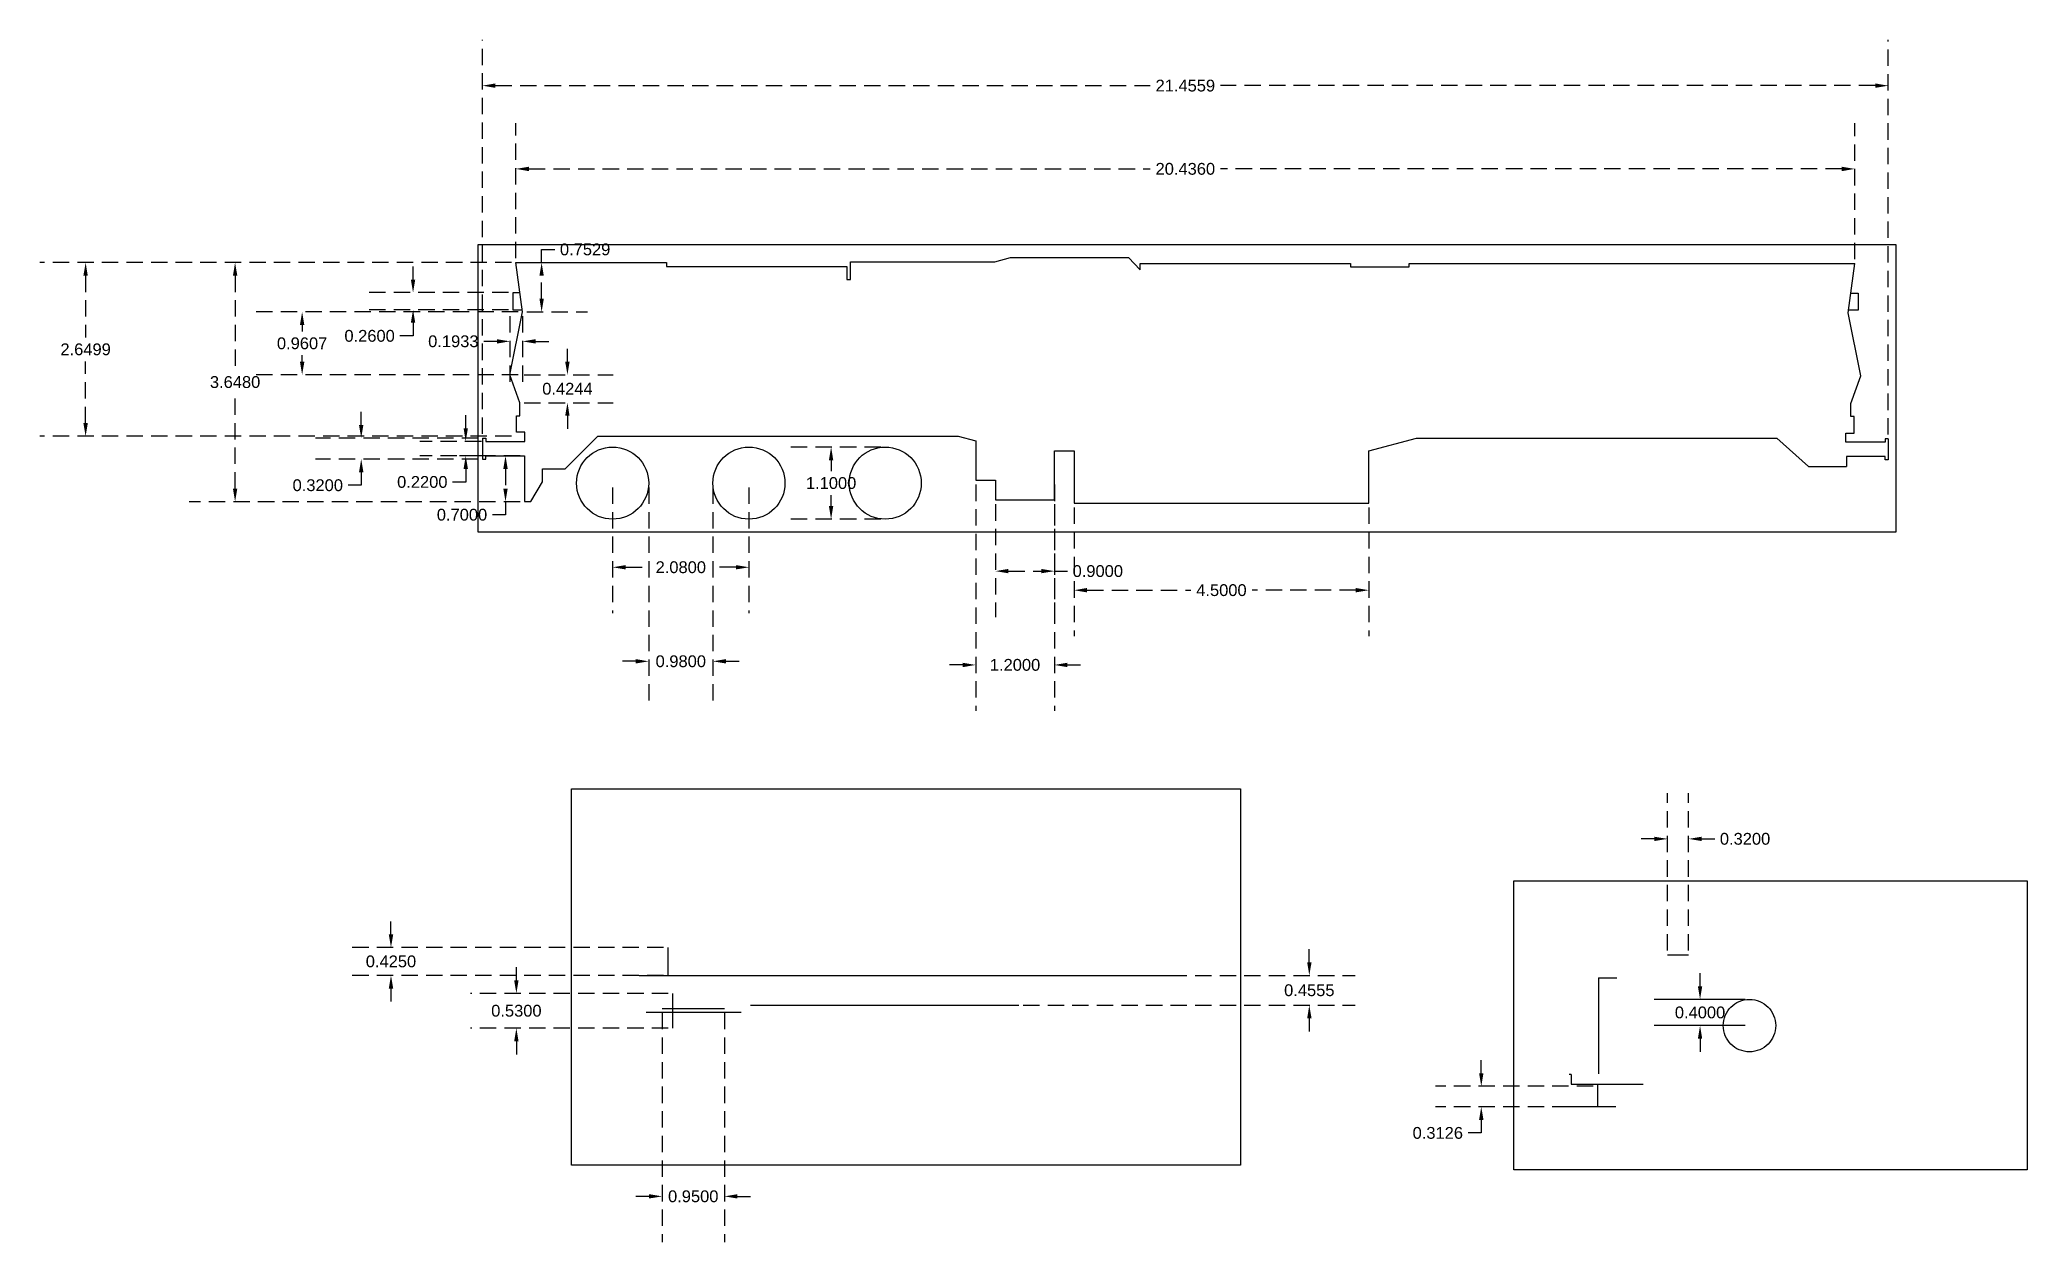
# Model space of a CAD drawing. Header units: metres. Extents: x 101153.7 to 101184, y 95087.8 to 95106.2.
import ezdxf

# ---------------------------------------------------------------- set-up
doc = ezdxf.new("R2010")
doc.units = ezdxf.units.M
doc.header["$MEASUREMENT"] = 0
doc.linetypes.add('ACAD_ISO08W100', pattern=[36, 24, -3, 6, -3])
doc.linetypes.add('DASHED2', pattern=[0.375, 0.25, -0.125])
doc.layers.add('costruzioni', color=20, linetype='Continuous', lineweight=25)
doc.layers.add('costruzioni_2', color=7, linetype='ACAD_ISO08W100', lineweight=30, true_color=0xedac11, plot=False)
doc.layers.add('quote', color=4, linetype='DASHED2', plot=False)
doc.styles.get("Standard").update_dxf_attribs({"font": 'Arial.ttf'})
doc.dimstyles.new('Train', dxfattribs={"dimtxt": 0.18, "dimasz": 0.2, "dimexe": 0.7, "dimexo": 0.066, "dimgap": 0.09, "dimtad": 0, "dimtih": 1, "dimtoh": 1, "dimdec": 4, "dimzin": 0, "dimdsep": 46, "dimtxsty": 'Standard', "dimcen": 0.09, "dimadec": 0, "dimazin": 0, "dimtfac": 1, "dimtdec": 4, "dimtofl": 0, "dimtmove": 0, "dimatfit": 3, "dimfxl": 1, "dimtolj": 1, "dimtzin": 0, "dimlwe": 30, "dimarcsym": 0})
picture_1 = doc.add_image_def('image1.jpg', size_in_pixel=(2928, 594))
picture_2 = doc.add_image_def('image2.png', size_in_pixel=(1920, 1080))
picture_3 = doc.add_image_def('image3.png', size_in_pixel=(1920, 1080))

# ---------------------------------------------------------------- blocks, each defined once
blk = doc.blocks.new('*D7')
at = {"layer": 'Defpoints', "color": 0, "transparency": 16777216}
for p in [(101162.437, 95099.432), (101164.517, 95099.432), (101164.517, 95098.148)]:
    blk.add_point(p, dxfattribs=at)
at = {"layer": 'quote', "color": 0, "lineweight": 30, "transparency": 16777216}
for p, q in [((101162.437, 95099.366), (101162.437, 95097.448)), ((101164.517, 95099.366), (101164.517, 95097.448))]:
    blk.add_line(p, q, dxfattribs=at)
at = {"layer": 'quote', "color": 0, "lineweight": -2, "transparency": 16777216}
for p, q in [((101162.637, 95098.148), (101163.012, 95098.148)), ((101164.317, 95098.148), (101163.942, 95098.148))]:
    blk.add_line(p, q, dxfattribs=at)
at = {"layer": 'quote', "color": 0, "transparency": 16777216}
for points in [[(101162.637, 95098.181), (101162.637, 95098.115), (101162.437, 95098.148)], [(101164.317, 95098.181), (101164.317, 95098.115), (101164.517, 95098.148)]]:
    blk.add_solid(points, dxfattribs=at)
at = {"layer": 'quote', "color": 0, "transparency": 16777216, "insert": (101163.477, 95098.148), "char_height": 0.18, "attachment_point": 5}
blk.add_mtext('\\A1;2.0800', dxfattribs=at)
blk = doc.blocks.new('*D8')
at = {"layer": 'Defpoints', "color": 0, "transparency": 16777216}
for p in [(101160.499, 95100.069), (101160.195, 95099.849), (101160.499, 95099.849)]:
    blk.add_point(p, dxfattribs=at)
at = {"layer": 'quote', "color": 0, "lineweight": -2, "transparency": 16777216}
for p, q in [((101160.195, 95100.269), (101160.195, 95100.469)), ((101160.195, 95099.449), (101159.995, 95099.449)), ((101160.195, 95099.649), (101160.195, 95099.449))]:
    blk.add_line(p, q, dxfattribs=at)
at = {"layer": 'quote', "color": 0, "lineweight": 30, "transparency": 16777216}
for p, q in [((101160.433, 95100.069), (101159.495, 95100.069)), ((101160.433, 95099.849), (101159.495, 95099.849))]:
    blk.add_line(p, q, dxfattribs=at)
at = {"layer": 'quote', "color": 0, "transparency": 16777216}
for points in [[(101160.162, 95100.269), (101160.228, 95100.269), (101160.195, 95100.069)], [(101160.162, 95099.649), (101160.228, 95099.649), (101160.195, 95099.849)]]:
    blk.add_solid(points, dxfattribs=at)
at = {"layer": 'quote', "color": 0, "transparency": 16777216, "insert": (101159.532, 95099.449), "char_height": 0.18, "attachment_point": 5}
blk.add_mtext('\\A1;0.2200', dxfattribs=at)
blk = doc.blocks.new('*D9')
at = {"layer": 'Defpoints', "color": 0, "transparency": 16777216}
for p in [(101160.449, 95100.119), (101158.6, 95099.799), (101160.449, 95099.799)]:
    blk.add_point(p, dxfattribs=at)
at = {"layer": 'quote', "color": 0, "lineweight": -2, "transparency": 16777216}
for p, q in [((101158.6, 95100.319), (101158.6, 95100.519)), ((101158.6, 95099.399), (101158.4, 95099.399)), ((101158.6, 95099.599), (101158.6, 95099.399))]:
    blk.add_line(p, q, dxfattribs=at)
at = {"layer": 'quote', "color": 0, "lineweight": 30, "transparency": 16777216}
for p, q in [((101160.383, 95100.119), (101157.9, 95100.119)), ((101160.383, 95099.799), (101157.9, 95099.799))]:
    blk.add_line(p, q, dxfattribs=at)
at = {"layer": 'quote', "color": 0, "transparency": 16777216}
for points in [[(101158.566, 95100.319), (101158.633, 95100.319), (101158.6, 95100.119)], [(101158.566, 95099.599), (101158.633, 95099.599), (101158.6, 95099.799)]]:
    blk.add_solid(points, dxfattribs=at)
at = {"layer": 'quote', "color": 0, "transparency": 16777216, "insert": (101157.937, 95099.399), "char_height": 0.18, "attachment_point": 5}
blk.add_mtext('\\A1;0.3200', dxfattribs=at)
blk = doc.blocks.new('*D10')
at = {"layer": 'Defpoints', "color": 0, "transparency": 16777216}
for p in [(101161.09, 95099.849), (101160.802, 95099.149), (101161.09, 95099.149)]:
    blk.add_point(p, dxfattribs=at)
at = {"layer": 'quote', "color": 0, "lineweight": 30, "transparency": 16777216}
for p, q in [((101161.024, 95099.849), (101160.102, 95099.849)), ((101161.024, 95099.149), (101160.102, 95099.149))]:
    blk.add_line(p, q, dxfattribs=at)
at = {"layer": 'quote', "color": 0, "lineweight": -2, "transparency": 16777216}
for p, q in [((101160.802, 95099.649), (101160.802, 95099.349)), ((101160.802, 95099.149), (101160.802, 95098.949)), ((101160.802, 95098.949), (101160.602, 95098.949))]:
    blk.add_line(p, q, dxfattribs=at)
at = {"layer": 'quote', "color": 0, "transparency": 16777216}
for points in [[(101160.768, 95099.649), (101160.835, 95099.649), (101160.802, 95099.849)], [(101160.768, 95099.349), (101160.835, 95099.349), (101160.802, 95099.149)]]:
    blk.add_solid(points, dxfattribs=at)
at = {"layer": 'quote', "color": 0, "transparency": 16777216, "insert": (101160.138, 95098.949), "char_height": 0.18, "attachment_point": 5}
blk.add_mtext('\\A1;0.7000', dxfattribs=at)
blk = doc.blocks.new('*D11')
at = {"layer": 'Defpoints', "color": 0, "transparency": 16777216}
for p in [(101160.959, 95102.797), (101156.675, 95099.149), (101161.09, 95099.149)]:
    blk.add_point(p, dxfattribs=at)
at = {"layer": 'quote', "color": 0, "lineweight": 30, "transparency": 16777216}
for p, q in [((101160.893, 95102.797), (101155.975, 95102.797)), ((101161.024, 95099.149), (101155.975, 95099.149))]:
    blk.add_line(p, q, dxfattribs=at)
at = {"layer": 'quote', "color": 0, "lineweight": -2, "transparency": 16777216}
for p, q in [((101156.675, 95102.597), (101156.675, 95101.155)), ((101156.675, 95099.349), (101156.675, 95100.791))]:
    blk.add_line(p, q, dxfattribs=at)
at = {"layer": 'quote', "color": 0, "transparency": 16777216}
for points in [[(101156.642, 95102.597), (101156.709, 95102.597), (101156.675, 95102.797)], [(101156.642, 95099.349), (101156.709, 95099.349), (101156.675, 95099.149)]]:
    blk.add_solid(points, dxfattribs=at)
at = {"layer": 'quote', "color": 0, "transparency": 16777216, "insert": (101156.675, 95100.973), "char_height": 0.18, "attachment_point": 5}
blk.add_mtext('\\A1;3.6480', dxfattribs=at)
blk = doc.blocks.new('*D12')
at = {"layer": 'Defpoints', "color": 0, "transparency": 16777216}
for p in [(101181.395, 95104.226), (101160.959, 95102.797), (101181.395, 95102.784)]:
    blk.add_point(p, dxfattribs=at)
at = {"layer": 'quote', "color": 0, "lineweight": 30, "transparency": 16777216}
for p, q in [((101160.959, 95102.863), (101160.959, 95104.926)), ((101181.395, 95102.85), (101181.395, 95104.926))]:
    blk.add_line(p, q, dxfattribs=at)
at = {"layer": 'quote', "color": 0, "lineweight": -2, "transparency": 16777216}
for p, q in [((101161.159, 95104.226), (101170.642, 95104.226)), ((101181.195, 95104.226), (101171.712, 95104.226))]:
    blk.add_line(p, q, dxfattribs=at)
at = {"layer": 'quote', "color": 0, "transparency": 16777216}
for points in [[(101161.159, 95104.259), (101161.159, 95104.192), (101160.959, 95104.226)], [(101181.195, 95104.259), (101181.195, 95104.192), (101181.395, 95104.226)]]:
    blk.add_solid(points, dxfattribs=at)
at = {"layer": 'quote', "color": 0, "transparency": 16777216, "insert": (101171.177, 95104.226), "char_height": 0.18, "attachment_point": 5}
blk.add_mtext('\\A1;20.4360', dxfattribs=at)
blk = doc.blocks.new('*D13')
at = {"layer": 'Defpoints', "color": 0, "transparency": 16777216}
for p in [(101181.905, 95105.496), (101160.449, 95100.119), (101181.905, 95100.106)]:
    blk.add_point(p, dxfattribs=at)
at = {"layer": 'quote', "color": 0, "lineweight": 30, "transparency": 16777216}
for p, q in [((101160.449, 95100.185), (101160.449, 95106.196)), ((101181.905, 95100.172), (101181.905, 95106.196))]:
    blk.add_line(p, q, dxfattribs=at)
at = {"layer": 'quote', "color": 0, "lineweight": -2, "transparency": 16777216}
for p, q in [((101160.649, 95105.496), (101170.642, 95105.496)), ((101181.705, 95105.496), (101171.712, 95105.496))]:
    blk.add_line(p, q, dxfattribs=at)
at = {"layer": 'quote', "color": 0, "transparency": 16777216}
for points in [[(101160.649, 95105.53), (101160.649, 95105.463), (101160.449, 95105.496)], [(101181.705, 95105.53), (101181.705, 95105.463), (101181.905, 95105.496)]]:
    blk.add_solid(points, dxfattribs=at)
at = {"layer": 'quote', "color": 0, "transparency": 16777216, "insert": (101171.177, 95105.496), "char_height": 0.18, "attachment_point": 5}
blk.add_mtext('\\A1;21.4559', dxfattribs=at)
blk = doc.blocks.new('*D14')
at = {"layer": 'Defpoints', "color": 0, "transparency": 16777216}
for p in [(101166.597, 95099.982), (101165.771, 95098.882), (101166.597, 95098.882)]:
    blk.add_point(p, dxfattribs=at)
at = {"layer": 'quote', "color": 0, "lineweight": 30, "transparency": 16777216}
for p, q in [((101166.531, 95099.982), (101165.071, 95099.982)), ((101166.531, 95098.882), (101165.071, 95098.882))]:
    blk.add_line(p, q, dxfattribs=at)
at = {"layer": 'quote', "color": 0, "lineweight": -2, "transparency": 16777216}
for p, q in [((101165.771, 95099.782), (101165.771, 95099.614)), ((101165.771, 95099.082), (101165.771, 95099.25))]:
    blk.add_line(p, q, dxfattribs=at)
at = {"layer": 'quote', "color": 0, "transparency": 16777216}
for points in [[(101165.737, 95099.782), (101165.804, 95099.782), (101165.771, 95099.982)], [(101165.737, 95099.082), (101165.804, 95099.082), (101165.771, 95098.882)]]:
    blk.add_solid(points, dxfattribs=at)
at = {"layer": 'quote', "color": 0, "transparency": 16777216, "insert": (101165.771, 95099.432), "char_height": 0.18, "attachment_point": 5}
blk.add_mtext('\\A1;1.1000', dxfattribs=at)
blk = doc.blocks.new('*D15')
at = {"layer": 'Defpoints', "color": 0, "transparency": 16777216}
for p in [(101169.478, 95099.125), (101173.978, 95099.125), (101173.978, 95097.798)]:
    blk.add_point(p, dxfattribs=at)
at = {"layer": 'quote', "color": 0, "lineweight": 30, "transparency": 16777216}
for p, q in [((101169.478, 95099.059), (101169.478, 95097.098)), ((101173.978, 95099.059), (101173.978, 95097.098))]:
    blk.add_line(p, q, dxfattribs=at)
at = {"layer": 'quote', "color": 0, "lineweight": -2, "transparency": 16777216}
for p, q in [((101169.678, 95097.798), (101171.261, 95097.798)), ((101173.778, 95097.798), (101172.195, 95097.798))]:
    blk.add_line(p, q, dxfattribs=at)
at = {"layer": 'quote', "color": 0, "transparency": 16777216}
for points in [[(101169.678, 95097.832), (101169.678, 95097.765), (101169.478, 95097.798)], [(101173.778, 95097.832), (101173.778, 95097.765), (101173.978, 95097.798)]]:
    blk.add_solid(points, dxfattribs=at)
at = {"layer": 'quote', "color": 0, "transparency": 16777216, "insert": (101171.728, 95097.798), "char_height": 0.18, "attachment_point": 5}
blk.add_mtext('\\A1;4.5000', dxfattribs=at)
blk = doc.blocks.new('*D16')
at = {"layer": 'Defpoints', "color": 0, "transparency": 16777216}
for p in [(101167.978, 95099.475), (101169.178, 95099.475), (101169.178, 95096.658)]:
    blk.add_point(p, dxfattribs=at)
at = {"layer": 'quote', "color": 0, "lineweight": 30, "transparency": 16777216}
for p, q in [((101167.978, 95099.409), (101167.978, 95095.958)), ((101169.178, 95099.409), (101169.178, 95095.958))]:
    blk.add_line(p, q, dxfattribs=at)
at = {"layer": 'quote', "color": 0, "lineweight": -2, "transparency": 16777216}
for p, q in [((101167.778, 95096.658), (101167.578, 95096.658)), ((101169.378, 95096.658), (101169.578, 95096.658))]:
    blk.add_line(p, q, dxfattribs=at)
at = {"layer": 'quote', "color": 0, "transparency": 16777216}
for points in [[(101167.778, 95096.691), (101167.778, 95096.624), (101167.978, 95096.658)], [(101169.378, 95096.691), (101169.378, 95096.624), (101169.178, 95096.658)]]:
    blk.add_solid(points, dxfattribs=at)
at = {"layer": 'quote', "color": 0, "transparency": 16777216, "insert": (101168.578, 95096.658), "char_height": 0.18, "attachment_point": 5}
blk.add_mtext('\\A1;1.2000', dxfattribs=at)
blk = doc.blocks.new('*D17')
at = {"layer": 'Defpoints', "color": 0, "transparency": 16777216}
for p in [(101168.278, 95099.175), (101169.178, 95099.175), (101169.178, 95098.089)]:
    blk.add_point(p, dxfattribs=at)
at = {"layer": 'quote', "color": 0, "lineweight": 30, "transparency": 16777216}
for p, q in [((101168.278, 95099.109), (101168.278, 95097.389)), ((101169.178, 95099.109), (101169.178, 95097.389))]:
    blk.add_line(p, q, dxfattribs=at)
at = {"layer": 'quote', "color": 0, "lineweight": -2, "transparency": 16777216}
for p, q in [((101168.478, 95098.089), (101168.978, 95098.089)), ((101169.178, 95098.089), (101169.378, 95098.089))]:
    blk.add_line(p, q, dxfattribs=at)
at = {"layer": 'quote', "color": 0, "transparency": 16777216}
for points in [[(101168.478, 95098.123), (101168.478, 95098.056), (101168.278, 95098.089)], [(101168.978, 95098.123), (101168.978, 95098.056), (101169.178, 95098.089)]]:
    blk.add_solid(points, dxfattribs=at)
at = {"layer": 'quote', "color": 0, "transparency": 16777216, "insert": (101169.841, 95098.089), "char_height": 0.18, "attachment_point": 5}
blk.add_mtext('\\A1;0.9000', dxfattribs=at)
blk = doc.blocks.new('*D19')
at = {"layer": 'Defpoints', "color": 0, "transparency": 16777216}
for p in [(101162.987, 95099.432), (101163.967, 95099.432), (101163.967, 95096.713)]:
    blk.add_point(p, dxfattribs=at)
at = {"layer": 'quote', "color": 0, "lineweight": 30, "transparency": 16777216}
for p, q in [((101162.987, 95099.366), (101162.987, 95096.013)), ((101163.967, 95099.366), (101163.967, 95096.013))]:
    blk.add_line(p, q, dxfattribs=at)
at = {"layer": 'quote', "color": 0, "lineweight": -2, "transparency": 16777216}
for p, q in [((101162.787, 95096.713), (101162.587, 95096.713)), ((101164.167, 95096.713), (101164.367, 95096.713))]:
    blk.add_line(p, q, dxfattribs=at)
at = {"layer": 'quote', "color": 0, "transparency": 16777216}
for points in [[(101162.787, 95096.747), (101162.787, 95096.68), (101162.987, 95096.713)], [(101164.167, 95096.747), (101164.167, 95096.68), (101163.967, 95096.713)]]:
    blk.add_solid(points, dxfattribs=at)
at = {"layer": 'quote', "color": 0, "transparency": 16777216, "insert": (101163.477, 95096.713), "char_height": 0.18, "attachment_point": 5}
blk.add_mtext('\\A1;0.9800', dxfattribs=at)
blk = doc.blocks.new('*D20')
at = {"layer": 'Defpoints', "color": 0, "transparency": 16777216}
for p in [(101168.635, 95091.921), (101173.069, 95091.921), (101168.635, 95091.466)]:
    blk.add_point(p, dxfattribs=at)
at = {"layer": 'quote', "color": 0, "lineweight": -2, "transparency": 16777216}
for p, q in [((101173.069, 95092.121), (101173.069, 95092.321)), ((101173.069, 95091.266), (101173.069, 95091.066))]:
    blk.add_line(p, q, dxfattribs=at)
at = {"layer": 'quote', "color": 0, "lineweight": 30, "transparency": 16777216}
for p, q in [((101168.701, 95091.921), (101173.769, 95091.921)), ((101168.701, 95091.466), (101173.769, 95091.466))]:
    blk.add_line(p, q, dxfattribs=at)
at = {"layer": 'quote', "color": 0, "transparency": 16777216}
for points in [[(101173.036, 95092.121), (101173.103, 95092.121), (101173.069, 95091.921)], [(101173.036, 95091.266), (101173.103, 95091.266), (101173.069, 95091.466)]]:
    blk.add_solid(points, dxfattribs=at)
at = {"layer": 'quote', "color": 0, "transparency": 16777216, "insert": (101173.069, 95091.694), "char_height": 0.18, "attachment_point": 5}
blk.add_mtext('\\A1;0.4555', dxfattribs=at)
blk = doc.blocks.new('*D21')
at = {"layer": 'Defpoints', "color": 0, "transparency": 16777216}
for p in [(101163.352, 95091.646), (101160.968, 95091.116), (101163.352, 95091.116)]:
    blk.add_point(p, dxfattribs=at)
at = {"layer": 'quote', "color": 0, "lineweight": -2, "transparency": 16777216}
for p, q in [((101160.968, 95091.846), (101160.968, 95092.046)), ((101160.968, 95090.916), (101160.968, 95090.716))]:
    blk.add_line(p, q, dxfattribs=at)
at = {"layer": 'quote', "color": 0, "lineweight": 30, "transparency": 16777216}
for p, q in [((101163.286, 95091.646), (101160.268, 95091.646)), ((101163.286, 95091.116), (101160.268, 95091.116))]:
    blk.add_line(p, q, dxfattribs=at)
at = {"layer": 'quote', "color": 0, "transparency": 16777216}
for points in [[(101160.934, 95091.846), (101161.001, 95091.846), (101160.968, 95091.646)], [(101160.934, 95090.916), (101161.001, 95090.916), (101160.968, 95091.116)]]:
    blk.add_solid(points, dxfattribs=at)
at = {"layer": 'quote', "color": 0, "transparency": 16777216, "insert": (101160.968, 95091.381), "char_height": 0.18, "attachment_point": 5}
blk.add_mtext('\\A1;0.5300', dxfattribs=at)
blk = doc.blocks.new('*D22')
at = {"layer": 'Defpoints', "color": 0, "transparency": 16777216}
for p in [(101163.192, 95091.415), (101164.142, 95091.415), (101164.142, 95088.55)]:
    blk.add_point(p, dxfattribs=at)
at = {"layer": 'quote', "color": 0, "lineweight": 30, "transparency": 16777216}
for p, q in [((101163.192, 95091.349), (101163.192, 95087.85)), ((101164.142, 95091.349), (101164.142, 95087.85))]:
    blk.add_line(p, q, dxfattribs=at)
at = {"layer": 'quote', "color": 0, "lineweight": -2, "transparency": 16777216}
for p, q in [((101162.992, 95088.55), (101162.792, 95088.55)), ((101164.342, 95088.55), (101164.542, 95088.55))]:
    blk.add_line(p, q, dxfattribs=at)
at = {"layer": 'quote', "color": 0, "transparency": 16777216}
for points in [[(101162.992, 95088.583), (101162.992, 95088.517), (101163.192, 95088.55)], [(101164.342, 95088.583), (101164.342, 95088.517), (101164.142, 95088.55)]]:
    blk.add_solid(points, dxfattribs=at)
at = {"layer": 'quote', "color": 0, "transparency": 16777216, "insert": (101163.667, 95088.55), "char_height": 0.18, "attachment_point": 5}
blk.add_mtext('\\A1;0.9500', dxfattribs=at)
blk = doc.blocks.new('*D23')
at = {"layer": 'Defpoints', "color": 0, "transparency": 16777216}
for p in [(101177.468, 95090.229), (101175.693, 95089.917), (101177.468, 95089.917)]:
    blk.add_point(p, dxfattribs=at)
at = {"layer": 'quote', "color": 0, "lineweight": -2, "transparency": 16777216}
for p, q in [((101175.693, 95090.429), (101175.693, 95090.629)), ((101175.693, 95089.717), (101175.693, 95089.517)), ((101175.693, 95089.517), (101175.493, 95089.517))]:
    blk.add_line(p, q, dxfattribs=at)
at = {"layer": 'quote', "color": 0, "lineweight": 30, "transparency": 16777216}
for p, q in [((101177.402, 95090.229), (101174.993, 95090.229)), ((101177.402, 95089.917), (101174.993, 95089.917))]:
    blk.add_line(p, q, dxfattribs=at)
at = {"layer": 'quote', "color": 0, "transparency": 16777216}
for points in [[(101175.66, 95090.429), (101175.727, 95090.429), (101175.693, 95090.229)], [(101175.66, 95089.717), (101175.727, 95089.717), (101175.693, 95089.917)]]:
    blk.add_solid(points, dxfattribs=at)
at = {"layer": 'quote', "color": 0, "transparency": 16777216, "insert": (101175.03, 95089.517), "char_height": 0.18, "attachment_point": 5}
blk.add_mtext('\\A1;0.3126', dxfattribs=at)
blk = doc.blocks.new('*D24')
at = {"layer": 'Defpoints', "color": 0, "transparency": 16777216}
for p in [(101163.28, 95092.346), (101159.054, 95091.921), (101163.28, 95091.921)]:
    blk.add_point(p, dxfattribs=at)
at = {"layer": 'quote', "color": 0, "lineweight": -2, "transparency": 16777216}
for p, q in [((101159.054, 95092.546), (101159.054, 95092.746)), ((101159.054, 95091.721), (101159.054, 95091.521))]:
    blk.add_line(p, q, dxfattribs=at)
at = {"layer": 'quote', "color": 0, "lineweight": 30, "transparency": 16777216}
for p, q in [((101163.214, 95092.346), (101158.354, 95092.346)), ((101163.214, 95091.921), (101158.354, 95091.921))]:
    blk.add_line(p, q, dxfattribs=at)
at = {"layer": 'quote', "color": 0, "transparency": 16777216}
for points in [[(101159.021, 95092.546), (101159.088, 95092.546), (101159.054, 95092.346)], [(101159.021, 95091.721), (101159.088, 95091.721), (101159.054, 95091.921)]]:
    blk.add_solid(points, dxfattribs=at)
at = {"layer": 'quote', "color": 0, "transparency": 16777216, "insert": (101159.054, 95092.134), "char_height": 0.18, "attachment_point": 5}
blk.add_mtext('\\A1;0.4250', dxfattribs=at)
blk = doc.blocks.new('*D25')
at = {"layer": 'costruzioni_2', "color": 0, "lineweight": -2, "transparency": 16777216}
for p, q in [((101179.032, 95091.755), (101179.032, 95091.955)), ((101179.032, 95090.955), (101179.032, 95090.755))]:
    blk.add_line(p, q, dxfattribs=at)
at = {"layer": 'costruzioni_2', "color": 0, "lineweight": 30, "transparency": 16777216}
for p, q in [((101179.72, 95091.555), (101178.332, 95091.555)), ((101179.72, 95091.155), (101178.332, 95091.155))]:
    blk.add_line(p, q, dxfattribs=at)
at = {"layer": 'costruzioni_2', "color": 0, "transparency": 16777216}
for points in [[(101178.999, 95091.755), (101179.065, 95091.755), (101179.032, 95091.555)], [(101178.999, 95090.955), (101179.065, 95090.955), (101179.032, 95091.155)]]:
    blk.add_solid(points, dxfattribs=at)
at = {"layer": 'Defpoints', "color": 0, "transparency": 16777216}
for p in [(101179.786, 95091.555), (101179.032, 95091.155), (101179.786, 95091.155)]:
    blk.add_point(p, dxfattribs=at)
at = {"layer": 'costruzioni_2', "color": 0, "transparency": 16777216, "insert": (101179.032, 95091.355), "char_height": 0.18, "attachment_point": 5}
blk.add_mtext('\\A1;0.4000', dxfattribs=at)
blk = doc.blocks.new('*D26')
at = {"layer": 'Defpoints', "color": 0, "transparency": 16777216}
for p in [(101178.856, 95094.004), (101178.536, 95092.236), (101178.856, 95092.236)]:
    blk.add_point(p, dxfattribs=at)
at = {"layer": 'quote', "color": 0, "lineweight": 30, "transparency": 16777216}
for p, q in [((101178.536, 95092.302), (101178.536, 95094.704)), ((101178.856, 95092.302), (101178.856, 95094.704))]:
    blk.add_line(p, q, dxfattribs=at)
at = {"layer": 'quote', "color": 0, "lineweight": -2, "transparency": 16777216}
for p, q in [((101178.336, 95094.004), (101178.136, 95094.004)), ((101179.056, 95094.004), (101179.256, 95094.004))]:
    blk.add_line(p, q, dxfattribs=at)
at = {"layer": 'quote', "color": 0, "transparency": 16777216}
for points in [[(101178.336, 95094.037), (101178.336, 95093.971), (101178.536, 95094.004)], [(101179.056, 95094.037), (101179.056, 95093.971), (101178.856, 95094.004)]]:
    blk.add_solid(points, dxfattribs=at)
at = {"layer": 'quote', "color": 0, "transparency": 16777216, "insert": (101179.719, 95094.004), "char_height": 0.18, "attachment_point": 5}
blk.add_mtext('\\A1;0.3200', dxfattribs=at)
blk = doc.blocks.new('*D27')
at = {"layer": 'Defpoints', "color": 0, "transparency": 16777216}
for p in [(101160.959, 95102.797), (101154.394, 95100.147), (101160.959, 95100.147)]:
    blk.add_point(p, dxfattribs=at)
at = {"layer": 'quote', "color": 0, "lineweight": 30, "transparency": 16777216}
for p, q in [((101160.893, 95102.797), (101153.694, 95102.797)), ((101160.893, 95100.147), (101153.694, 95100.147))]:
    blk.add_line(p, q, dxfattribs=at)
at = {"layer": 'quote', "color": 0, "lineweight": -2, "transparency": 16777216}
for p, q in [((101154.394, 95102.597), (101154.394, 95101.654)), ((101154.394, 95100.347), (101154.394, 95101.29))]:
    blk.add_line(p, q, dxfattribs=at)
at = {"layer": 'quote', "color": 0, "transparency": 16777216}
for points in [[(101154.36, 95102.597), (101154.427, 95102.597), (101154.394, 95102.797)], [(101154.36, 95100.347), (101154.427, 95100.347), (101154.394, 95100.147)]]:
    blk.add_solid(points, dxfattribs=at)
at = {"layer": 'quote', "color": 0, "transparency": 16777216, "insert": (101154.394, 95101.472), "char_height": 0.18, "attachment_point": 5}
blk.add_mtext('\\A1;2.6499', dxfattribs=at)
blk = doc.blocks.new('*D28')
at = {"layer": 'Defpoints', "color": 0, "transparency": 16777216}
for p in [(101160.87, 95102.044), (101161.063, 95102.044), (101160.87, 95101.595)]:
    blk.add_point(p, dxfattribs=at)
at = {"layer": 'quote', "color": 0, "lineweight": 30, "transparency": 16777216}
for p, q in [((101160.87, 95101.978), (101160.87, 95100.895)), ((101161.063, 95101.978), (101161.063, 95100.895))]:
    blk.add_line(p, q, dxfattribs=at)
at = {"layer": 'quote', "color": 0, "lineweight": -2, "transparency": 16777216}
for p, q in [((101160.67, 95101.595), (101160.47, 95101.595)), ((101161.263, 95101.595), (101161.463, 95101.595))]:
    blk.add_line(p, q, dxfattribs=at)
at = {"layer": 'quote', "color": 0, "transparency": 16777216}
for points in [[(101160.67, 95101.628), (101160.67, 95101.561), (101160.87, 95101.595)], [(101161.263, 95101.628), (101161.263, 95101.561), (101161.063, 95101.595)]]:
    blk.add_solid(points, dxfattribs=at)
at = {"layer": 'quote', "color": 0, "transparency": 16777216, "insert": (101160.006, 95101.595), "char_height": 0.18, "attachment_point": 5}
blk.add_mtext('\\A1;0.1933', dxfattribs=at)
blk = doc.blocks.new('*D29')
at = {"layer": 'Defpoints', "color": 0, "transparency": 16777216}
for p in [(101161.063, 95102.797), (101161.353, 95102.797), (101161.063, 95102.044)]:
    blk.add_point(p, dxfattribs=at)
at = {"layer": 'quote', "color": 0, "lineweight": 30, "transparency": 16777216}
for p, q in [((101161.129, 95102.797), (101162.053, 95102.797)), ((101161.129, 95102.044), (101162.053, 95102.044))]:
    blk.add_line(p, q, dxfattribs=at)
at = {"layer": 'quote', "color": 0, "lineweight": -2, "transparency": 16777216}
for p, q in [((101161.353, 95102.797), (101161.353, 95102.997)), ((101161.353, 95102.997), (101161.553, 95102.997)), ((101161.353, 95102.244), (101161.353, 95102.597))]:
    blk.add_line(p, q, dxfattribs=at)
at = {"layer": 'quote', "color": 0, "transparency": 16777216}
for points in [[(101161.32, 95102.597), (101161.386, 95102.597), (101161.353, 95102.797)], [(101161.32, 95102.244), (101161.386, 95102.244), (101161.353, 95102.044)]]:
    blk.add_solid(points, dxfattribs=at)
at = {"layer": 'quote', "color": 0, "transparency": 16777216, "insert": (101162.017, 95102.997), "char_height": 0.18, "attachment_point": 5}
blk.add_mtext('\\A1;0.7529', dxfattribs=at)
blk = doc.blocks.new('*D30')
at = {"layer": 'Defpoints', "color": 0, "transparency": 16777216}
for p in [(101160.912, 95102.338), (101159.391, 95102.078), (101160.912, 95102.078)]:
    blk.add_point(p, dxfattribs=at)
at = {"layer": 'quote', "color": 0, "lineweight": -2, "transparency": 16777216}
for p, q in [((101159.391, 95102.538), (101159.391, 95102.738)), ((101159.391, 95101.878), (101159.391, 95101.678)), ((101159.391, 95101.678), (101159.191, 95101.678))]:
    blk.add_line(p, q, dxfattribs=at)
at = {"layer": 'quote', "color": 0, "lineweight": 30, "transparency": 16777216}
for p, q in [((101160.846, 95102.338), (101158.691, 95102.338)), ((101160.846, 95102.078), (101158.691, 95102.078))]:
    blk.add_line(p, q, dxfattribs=at)
at = {"layer": 'quote', "color": 0, "transparency": 16777216}
for points in [[(101159.358, 95102.538), (101159.424, 95102.538), (101159.391, 95102.338)], [(101159.358, 95101.878), (101159.424, 95101.878), (101159.391, 95102.078)]]:
    blk.add_solid(points, dxfattribs=at)
at = {"layer": 'quote', "color": 0, "transparency": 16777216, "insert": (101158.728, 95101.678), "char_height": 0.18, "attachment_point": 5}
blk.add_mtext('\\A1;0.2600', dxfattribs=at)
blk = doc.blocks.new('*D31')
at = {"layer": 'Defpoints', "color": 0, "transparency": 16777216}
for p in [(101161.063, 95102.044), (101157.698, 95101.083), (101161.063, 95101.083)]:
    blk.add_point(p, dxfattribs=at)
at = {"layer": 'quote', "color": 0, "lineweight": 30, "transparency": 16777216}
for p, q in [((101160.997, 95102.044), (101156.998, 95102.044)), ((101160.997, 95101.083), (101156.998, 95101.083))]:
    blk.add_line(p, q, dxfattribs=at)
at = {"layer": 'quote', "color": 0, "lineweight": -2, "transparency": 16777216}
for p, q in [((101157.698, 95101.844), (101157.698, 95101.746)), ((101157.698, 95101.283), (101157.698, 95101.382))]:
    blk.add_line(p, q, dxfattribs=at)
at = {"layer": 'quote', "color": 0, "transparency": 16777216}
for points in [[(101157.665, 95101.844), (101157.732, 95101.844), (101157.698, 95102.044)], [(101157.665, 95101.283), (101157.732, 95101.283), (101157.698, 95101.083)]]:
    blk.add_solid(points, dxfattribs=at)
at = {"layer": 'quote', "color": 0, "transparency": 16777216, "insert": (101157.698, 95101.564), "char_height": 0.18, "attachment_point": 5}
blk.add_mtext('\\A1;0.9607', dxfattribs=at)
blk = doc.blocks.new('*D32')
at = {"layer": 'Defpoints', "color": 0, "transparency": 16777216}
for p in [(101161.019, 95101.083), (101161.747, 95101.083), (101161.019, 95100.659)]:
    blk.add_point(p, dxfattribs=at)
at = {"layer": 'quote', "color": 0, "lineweight": -2, "transparency": 16777216}
for p, q in [((101161.747, 95101.283), (101161.747, 95101.483)), ((101161.747, 95100.459), (101161.747, 95100.259))]:
    blk.add_line(p, q, dxfattribs=at)
at = {"layer": 'quote', "color": 0, "lineweight": 30, "transparency": 16777216}
for p, q in [((101161.085, 95101.083), (101162.447, 95101.083)), ((101161.085, 95100.659), (101162.447, 95100.659))]:
    blk.add_line(p, q, dxfattribs=at)
at = {"layer": 'quote', "color": 0, "transparency": 16777216}
for points in [[(101161.713, 95101.283), (101161.78, 95101.283), (101161.747, 95101.083)], [(101161.713, 95100.459), (101161.78, 95100.459), (101161.747, 95100.659)]]:
    blk.add_solid(points, dxfattribs=at)
at = {"layer": 'quote', "color": 0, "transparency": 16777216, "insert": (101161.747, 95100.871), "char_height": 0.18, "attachment_point": 5}
blk.add_mtext('\\A1;0.4244', dxfattribs=at)

msp = doc.modelspace()

# ---------------------------------------------------------------- linework, layer by layer
at = {"layer": 'costruzioni'}
msp.add_line((101162.9495, 95091.35869), (101164.39721, 95091.35869), dxfattribs=at)
at = {"layer": 'costruzioni_2'}
for p, q in [((101161.06282, 95102.04417), (101160.95909, 95102.79706)), ((101160.95909, 95102.79706), (101163.25909, 95102.79706)), ((101163.25909, 95102.79706), (101163.25909, 95102.73706)), ((101163.25909, 95102.73706), (101166.00909, 95102.73706)), ((101166.00909, 95102.73706), (101166.00909, 95102.53706)), ((101166.06909, 95102.53706), (101166.06909, 95102.80706)), ((101166.06909, 95102.80706), (101168.26909, 95102.80706)), ((101168.26909, 95102.80706), (101168.50942, 95102.87593)), ((101168.50942, 95102.87593), (101170.30942, 95102.87593)), ((101170.30942, 95102.87593), (101170.48514, 95102.6843)), ((101170.48514, 95102.6843), (101170.48514, 95102.7843)), ((101170.48514, 95102.7843), (101173.69514, 95102.7843)), ((101173.69514, 95102.7843), (101173.69514, 95102.7343)), ((101173.69514, 95102.7343), (101174.59514, 95102.7343)), ((101174.59514, 95102.7343), (101174.59514, 95102.7843)), ((101174.59514, 95102.7843), (101181.39514, 95102.7843)), ((101181.29141, 95102.03141), (101181.39514, 95102.7843)), ((101166.00909, 95102.53706), (101166.06909, 95102.53706)), ((101161.02239, 95102.33763), (101160.91239, 95102.33763)), ((101160.91239, 95102.33763), (101160.91239, 95102.07763)), ((101181.33285, 95102.3322), (101181.44285, 95102.3322)), ((101181.44285, 95102.3322), (101181.44285, 95102.0722)), ((101160.86952, 95101.08342), (101161.06282, 95102.04417)), ((101160.91239, 95102.07763), (101161.05821, 95102.07763)), ((101181.48471, 95101.07066), (101181.29141, 95102.03141)), ((101181.44285, 95102.0722), (101181.29703, 95102.0722)), ((101161.01916, 95100.65903), (101160.86952, 95101.08342)), ((101181.33508, 95100.64627), (101181.48471, 95101.07066)), ((101161.01916, 95100.45903), (101161.01916, 95100.65903)), ((101181.33508, 95100.44627), (101181.33508, 95100.64627)), ((101160.96916, 95100.20903), (101160.96916, 95100.45903)), ((101160.96916, 95100.45903), (101161.01916, 95100.45903)), ((101181.38508, 95100.44627), (101181.33508, 95100.44627)), ((101181.38508, 95100.19627), (101181.38508, 95100.44627)), ((101160.44916, 95100.11903), (101160.49916, 95100.11903)), ((101160.44916, 95100.11903), (101160.44916, 95099.79903)), ((101160.49916, 95100.11903), (101160.49916, 95100.06903)), ((101160.49916, 95100.06903), (101161.09916, 95100.06903)), ((101161.09916, 95100.20903), (101160.96916, 95100.20903)), ((101161.09916, 95100.06903), (101161.09916, 95100.20903)), ((101161.7145, 95099.65214), (101162.20948, 95100.14711)), ((101162.20948, 95100.14711), (101167.70948, 95100.14711)), ((101167.70948, 95100.14711), (101167.97812, 95100.07513)), ((101167.97812, 95100.07513), (101167.97812, 95099.47513)), ((101173.97812, 95099.92513), (101174.70257, 95100.11924)), ((101174.70257, 95100.11924), (101180.20257, 95100.11924)), ((101180.20257, 95100.11924), (101180.68681, 95099.68564)), ((101181.25508, 95100.05627), (101181.25508, 95100.19627)), ((101181.25508, 95100.19627), (101181.38508, 95100.19627)), ((101181.85508, 95100.05627), (101181.25508, 95100.05627)), ((101181.90508, 95100.10627), (101181.85508, 95100.10627)), ((101181.85508, 95100.10627), (101181.85508, 95100.05627)), ((101181.90508, 95100.10627), (101181.90508, 95099.78627)), ((101160.44916, 95099.79903), (101160.49916, 95099.79903)), ((101160.49916, 95099.79903), (101160.49916, 95099.84903)), ((101160.49916, 95099.84903), (101160.7895, 95099.84903)), ((101160.7895, 95099.84903), (101161.0895, 95099.84903)), ((101161.0895, 95099.84903), (101161.0895, 95099.14903)), ((101169.17812, 95099.17513), (101169.17812, 95099.92513)), ((101169.17812, 95099.92513), (101169.47812, 95099.92513)), ((101169.47812, 95099.92513), (101169.47812, 95099.12513)), ((101173.97812, 95099.12513), (101173.97812, 95099.92513)), ((101180.68681, 95099.68564), (101181.26473, 95099.68564)), ((101181.56473, 95099.83627), (101181.26473, 95099.83627)), ((101181.26473, 95099.83627), (101181.26473, 95099.68564)), ((101181.85508, 95099.83627), (101181.56473, 95099.83627)), ((101181.85508, 95099.78627), (101181.85508, 95099.83627)), ((101181.90508, 95099.78627), (101181.85508, 95099.78627)), ((101161.1895, 95099.14903), (101161.3645, 95099.45214)), ((101161.3645, 95099.45214), (101161.3645, 95099.65214)), ((101161.3645, 95099.65214), (101161.7145, 95099.65214)), ((101167.97812, 95099.47513), (101168.27812, 95099.47513)), ((101168.27812, 95099.47513), (101168.27812, 95099.17513)), ((101161.0895, 95099.14903), (101161.1895, 95099.14903)), ((101168.27812, 95099.17513), (101169.17812, 95099.17513)), ((101169.47812, 95099.12513), (101173.97812, 95099.12513)), ((101163.27968, 95092.34638), (101163.27968, 95091.92133)), ((101178.53577, 95092.23641), (101178.85575, 95092.23641)), ((101162.83961, 95091.92133), (101171.07439, 95091.92133)), ((101177.48048, 95091.88264), (101177.76048, 95091.88264)), ((101177.48048, 95091.88264), (101177.48048, 95090.41764)), ((101163.3518, 95091.64606), (101163.3518, 95091.11606)), ((101162.9495, 95091.35869), (101164.0495, 95091.35869)), ((101163.1924, 95091.4149), (101164.1424, 95091.4149)), ((101164.54059, 95091.4658), (101168.63521, 95091.4658)), ((101177.06536, 95090.41118), (101177.03536, 95090.41118)), ((101177.06536, 95090.41118), (101177.06536, 95090.37118)), ((101177.06536, 95090.37118), (101177.06536, 95090.26118)), ((101177.06536, 95090.26118), (101178.16536, 95090.26118)), ((101177.46807, 95090.26118), (101177.46807, 95089.91691)), ((101177.7478, 95089.91691), (101176.92299, 95089.91691))]:
    msp.add_line(p, q, dxfattribs=at)
for centre, radius in [((101162.43676, 95099.43196), 0.55), ((101164.51676, 95099.43196), 0.55), ((101166.59676, 95099.43196), 0.55), ((101179.78644, 95091.15488), 0.4)]:
    msp.add_circle(centre, radius, dxfattribs=at)
at = {"layer": 'quote'}
msp.add_line((101177.46807, 95090.26118), (101177.46807, 95090.22947), dxfattribs=at)

# ---------------------------------------------------------------- dimensions: what is measured, and where the dimension line sits
at = {"layer": 'costruzioni_2'}
dim = msp.add_linear_dim(base=(101179.03185, 95091.15488), p1=(101179.78644, 95091.55488), p2=(101179.78644, 95091.15488), angle=90, dimstyle='Train', dxfattribs=at)
dim.commit()
dim.dimension.update_dxf_attribs({"geometry": '*D25', "text_midpoint": (101179.03185, 95091.35488)})
at = {"layer": 'quote'}
for base, p1, p2, picture, middle in [((101181.90508, 95105.49639), (101160.44916, 95100.11903), (101181.90508, 95100.10627), '*D13', (101171.17712, 95105.49639)), ((101181.395141, 95104.225568), (101160.959095, 95102.797058), (101181.395141, 95102.784298), '*D12', (101171.177118, 95104.225568)), ((101160.86952, 95101.59467), (101161.06282, 95102.04417), (101160.86952, 95102.04417), '*D28', (101160.00589, 95101.59467)), ((101164.51676, 95098.14792), (101162.43676, 95099.43196), (101164.51676, 95099.43196), '*D7', (101163.47676, 95098.14792)), ((101163.96676, 95096.7134), (101162.98676, 95099.43196), (101163.96676, 95099.43196), '*D19', (101163.47676, 95096.7134)), ((101169.17812, 95096.65754), (101167.97812, 95099.47513), (101169.17812, 95099.47513), '*D16', (101168.57812, 95096.65754)), ((101169.17812, 95098.08933), (101168.27812, 95099.17513), (101169.17812, 95099.17513), '*D17', (101169.84145, 95098.08933)), ((101173.97812, 95097.79824), (101169.47812, 95099.12513), (101173.97812, 95099.12513), '*D15', (101171.72812, 95097.79824)), ((101178.85575, 95094.00398), (101178.53577, 95092.23641), (101178.85575, 95092.23641), '*D26', (101179.71907, 95094.00398)), ((101164.1424, 95088.54998), (101163.1924, 95091.4149), (101164.1424, 95091.4149), '*D22', (101163.6674, 95088.54998))]:
    dim = msp.add_linear_dim(base=base, p1=p1, p2=p2, dimstyle='Train', dxfattribs=at)
    dim.commit()
    dim.dimension.update_dxf_attribs({"geometry": picture, "text_midpoint": middle})
for base, p1, p2, picture, middle in [((101161.353, 95102.79706), (101161.06282, 95102.04417), (101161.06282, 95102.79706), '*D29', (101162.01682, 95102.99706)), ((101154.393829, 95100.147113), (101160.959095, 95102.797058), (101160.959095, 95100.147113), '*D27', (101154.393829, 95101.472085)), ((101156.67549, 95099.14903), (101160.95909, 95102.79706), (101161.0895, 95099.14903), '*D11', (101156.67549, 95100.97304)), ((101159.39112, 95102.07763), (101160.91239, 95102.33763), (101160.91239, 95102.07763), '*D30', (101158.72779, 95101.67763)), ((101157.698455, 95101.083423), (101161.062822, 95102.04417), (101161.062822, 95101.083423), '*D31', (101157.698455, 95101.563796)), ((101161.74682, 95101.08342), (101161.01916, 95100.65903), (101161.01916, 95101.08342), '*D32', (101161.74682, 95100.87123)), ((101158.59983, 95099.79903), (101160.44916, 95100.11903), (101160.44916, 95099.79903), '*D9', (101157.93651, 95099.39903)), ((101160.1951, 95099.84903), (101160.49916, 95100.06903), (101160.49916, 95099.84903), '*D8', (101159.53178, 95099.44903)), ((101165.77072, 95098.88196), (101166.59676, 95099.98196), (101166.59676, 95098.88196), '*D14', (101165.77072, 95099.43196)), ((101160.80165, 95099.14903), (101161.0895, 95099.84903), (101161.0895, 95099.14903), '*D10', (101160.13833, 95098.94903)), ((101159.054394, 95091.921327), (101163.279684, 95092.346376), (101163.279684, 95091.921327), '*D24', (101159.054394, 95092.133851)), ((101173.0693, 95091.92133), (101168.63521, 95091.4658), (101168.63521, 95091.92133), '*D20', (101173.0693, 95091.69356)), ((101160.96751, 95091.11606), (101163.3518, 95091.64606), (101163.3518, 95091.11606), '*D21', (101160.96751, 95091.38106)), ((101175.69321, 95089.91691), (101177.46807, 95090.22947), (101177.46807, 95089.91691), '*D23', (101175.02965, 95089.51691))]:
    dim = msp.add_linear_dim(base=base, p1=p1, p2=p2, angle=90, dimstyle='Train', dxfattribs=at)
    dim.commit()
    dim.dimension.update_dxf_attribs({"geometry": picture, "text_midpoint": middle})

# ---------------------------------------------------------------- pictures from other files: only their frames are drawn
image = msp.add_image(picture_1, insert=(101160.38265, 95098.68461), size_in_units=(21.63782, 4.38964), dxfattribs=dict(fade=60))
image.dxf.flags = 7
image = msp.add_image(picture_2, insert=(101161.81109, 95089.02507), size_in_units=(10.20817, 5.7421), dxfattribs=at)
image.dxf.flags = 7
image = msp.add_image(picture_3, insert=(101176.19171, 95088.95488), size_in_units=(7.83394, 4.40659), dxfattribs=at)
image.dxf.flags = 7

doc.saveas('drawing.dxf')
